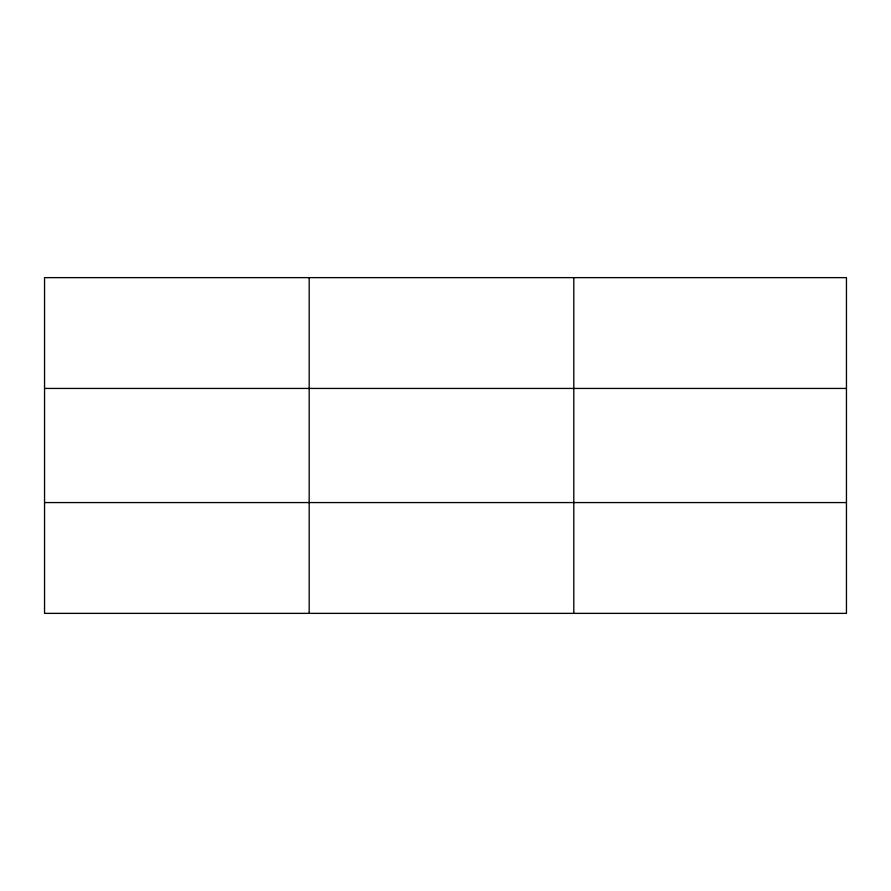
<?xml version="1.0" encoding="UTF-8"?>
<svg xmlns="http://www.w3.org/2000/svg" width="891" height="891" viewBox="0 0 891 891"><rect width="100%" height="100%" fill="white"/><g stroke="black" fill="none" stroke-linecap="round" stroke-linejoin="round"><path stroke-width="1.34" d="M309.177 277.636L309.177 613.364M573.804 277.636L573.804 613.364M846.45 502.569L846.45 613.364L44.55 613.364L44.55 277.636L846.45 277.636L846.45 502.569L44.55 502.569M44.55 388.431L846.45 388.431"/></g></svg>
